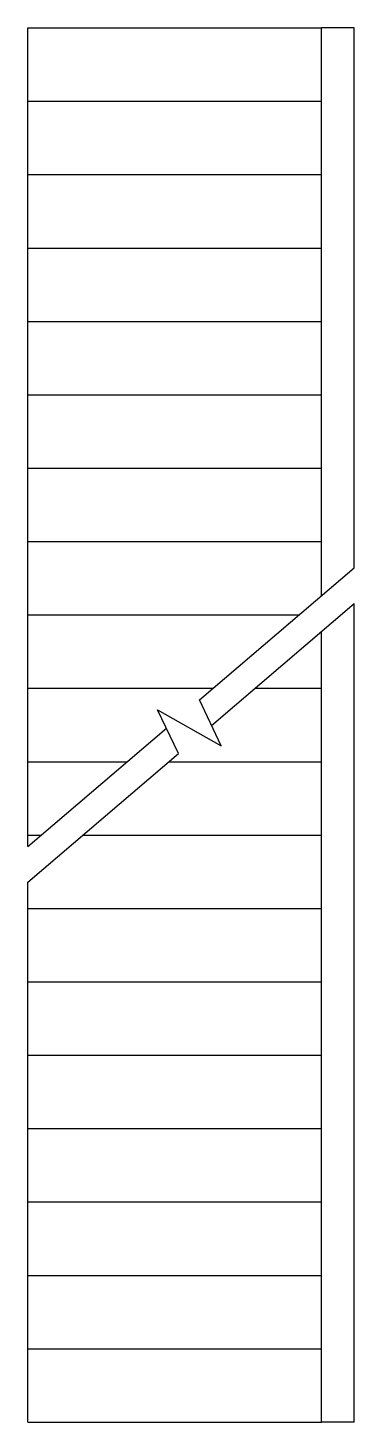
# Model space of a CAD drawing. Header units: millimetres. Extents: x -3 to 1197, y 2 to 5132.
import ezdxf

# ---------------------------------------------------------------- set-up
doc = ezdxf.new("R2010")
doc.units = ezdxf.units.MM
doc.layers.add('STAIR', color=2, linetype='Continuous')

msp = doc.modelspace()

# ---------------------------------------------------------------- linework, layer by layer
at = {"layer": 'STAIR'}
for p, q in [((-3.4, 2119.7), (-3.4, 5132)), ((-3.4, 5132), (1076.6, 5132)), ((1196.6, 5132), (1076.6, 5132)), ((1076.6, 3043.1), (1076.6, 5132)), ((1196.6, 3145.7), (1196.6, 5132)), ((-3.4, 4862), (1076.6, 4862)), ((-3.4, 4592), (1076.6, 4592)), ((-3.4, 4322), (1076.6, 4322)), ((-3.4, 4052), (1076.6, 4052)), ((-3.4, 3782), (1076.6, 3782)), ((-3.4, 3512), (1076.6, 3512)), ((-3.4, 3242), (1076.6, 3242)), ((627.4, 2659.1), (1196.6, 3145.7)), ((672, 2565.7), (1196.6, 3014.2)), ((1196.6, 2), (1196.6, 3014.2)), ((-3.4, 2972), (993.3, 2972)), ((1076.6, 2), (1076.6, 2911.6)), ((-3.4, 2702), (677.5, 2702)), ((831.4, 2702), (1076.6, 2702)), ((550.6, 2461.9), (473.7, 2622.9)), ((473.7, 2622.9), (707.9, 2490.5)), ((707.9, 2490.5), (627.4, 2659.1)), ((-3.4, 2119.7), (506, 2555.3)), ((-3.4, 1988.2), (550.6, 2461.9)), ((-3.4, 2432), (361.7, 2432)), ((515.6, 2432), (1076.6, 2432)), ((-3.4, 2162), (46, 2162)), ((199.8, 2162), (1076.6, 2162)), ((-3.4, 2), (-3.4, 1988.2)), ((-3.4, 1892), (1076.6, 1892)), ((-3.4, 1622), (1076.6, 1622)), ((-3.4, 1352), (1076.6, 1352)), ((-3.4, 1082), (1076.6, 1082)), ((-3.4, 812), (1076.6, 812)), ((-3.4, 542), (1076.6, 542)), ((-3.4, 272), (1076.6, 272)), ((-3.4, 2), (1076.6, 2)), ((1196.6, 2), (1076.6, 2))]:
    msp.add_line(p, q, dxfattribs=at)

doc.saveas('drawing.dxf')
